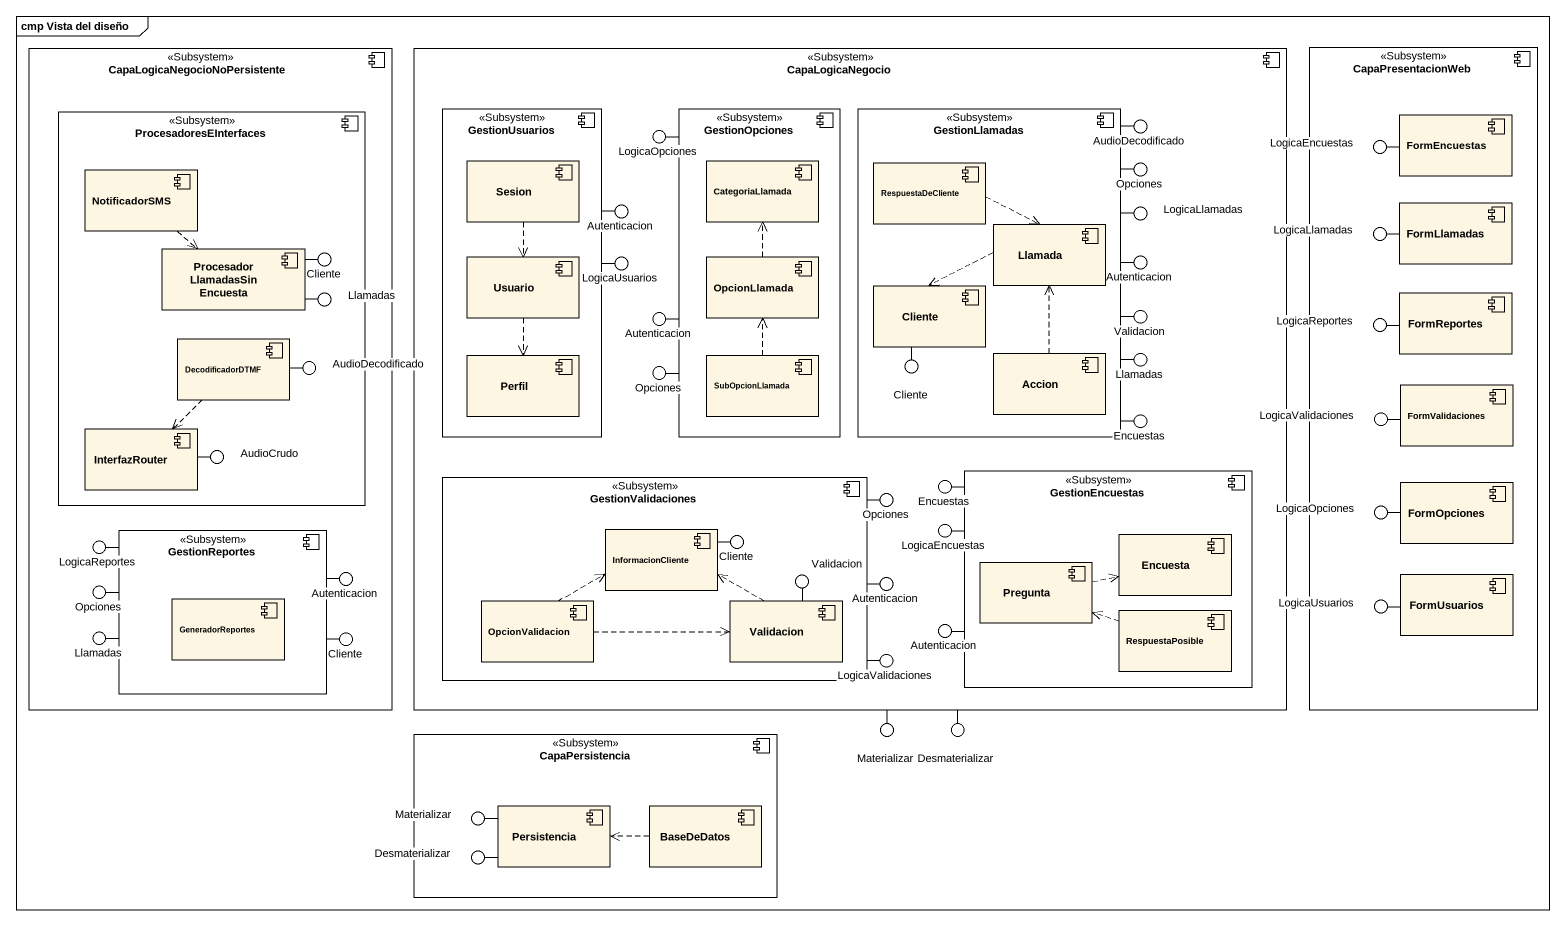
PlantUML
@startuml
mainframe cmp Vista del diseño
component "CapaLogicaNegocioNoPersistente" as CapaLogicaNegocioNoPersisten <<Subsystem>> {
  component ProcesadoresEInterfaces <<Subsystem>> {
    component NotificadorSMS
    component "ProcesadorLlamadasSinEncuesta" as ProcesadorLlamadasSinEncuest
    component DecodificadorDTMF
    component InterfazRouter
  }
  component GestionReportes <<Subsystem>> {
    component GeneradorReportes
  }
}
component CapaLogicaNegocio <<Subsystem>> {
  component GestionUsuarios <<Subsystem>> {
    component Sesion
    component Usuario
    component Perfil
  }
  component GestionOpciones <<Subsystem>> {
    component CategoriaLlamada
    component OpcionLlamada
    component SubOpcionLlamada
  }
  component GestionLlamadas <<Subsystem>> {
    component RespuestaDeCliente
    component Llamada
    component "Cliente" as Cliente_2
    component Accion
  }
  component GestionValidaciones <<Subsystem>> {
    component InformacionCliente
    component OpcionValidacion
    component "Validacion" as Validacion_3
  }
  component GestionEncuestas <<Subsystem>> {
    component Encuesta
    component Pregunta
    component RespuestaPosible
  }
}
component CapaPresentacionWeb <<Subsystem>> {
  component FormEncuestas
  component FormLlamadas
  component FormReportes
  component FormValidaciones
  component FormOpciones
  component FormUsuarios
}
() LogicaOpciones
() AudioDecodificado
() LogicaEncuestas
() Opciones
() Autenticacion
() LogicaLlamadas
() "LogicaLlamadas" as LogicaLlamadas_2
() Cliente
() LogicaUsuarios
() "Autenticacion" as Autenticacion_2
() Llamadas
() "Autenticacion" as Autenticacion_3
() Validacion
() LogicaReportes
() "AudioDecodificado" as AudioDecodificado_2
() "Opciones" as Opciones_2
() "Cliente" as Cliente_3
() "Llamadas" as Llamadas_2
() Encuestas
() LogicaValidaciones
() AudioCrudo
() "Opciones" as Opciones_3
() "Encuestas" as Encuestas_2
() "LogicaOpciones" as LogicaOpciones_2
() "LogicaReportes" as LogicaReportes_2
() "Cliente" as Cliente_4
() "Validacion" as Validacion_2
() "LogicaEncuestas" as LogicaEncuestas_2
() "Opciones" as Opciones_4
() "Autenticacion" as Autenticacion_4
() "Autenticacion" as Autenticacion_5
() "LogicaUsuarios" as LogicaUsuarios_2
() "Llamadas" as Llamadas_3
() "Cliente" as Cliente_5
() "Autenticacion" as Autenticacion_6
() "LogicaValidaciones" as LogicaValidaciones_2
component CapaPersistencia <<Subsystem>> {
  component Persistencia
  component BaseDeDatos
}
() Materializar
() Desmaterializar
() "Materializar" as Materializar_2
() "Desmaterializar" as Desmaterializar_2
GestionOpciones -up- LogicaOpciones
GestionLlamadas -up- AudioDecodificado
FormEncuestas -left- LogicaEncuestas
GestionLlamadas -up- Opciones
GestionUsuarios -up- Autenticacion
GestionLlamadas -right- LogicaLlamadas
FormLlamadas -left- LogicaLlamadas_2
ProcesadorLlamadasSinEncuest -right- Cliente
GestionUsuarios -right- LogicaUsuarios
GestionLlamadas -right- Autenticacion_2
ProcesadorLlamadasSinEncuest -right- Llamadas
GestionOpciones -left- Autenticacion_3
GestionLlamadas -right- Validacion
FormReportes -left- LogicaReportes
DecodificadorDTMF -right- AudioDecodificado_2
GestionOpciones -- Opciones_2
Cliente_2 -- Cliente_3
GestionLlamadas -right- Llamadas_2
GestionLlamadas -- Encuestas
FormValidaciones -left- LogicaValidaciones
InterfazRouter -right- AudioCrudo
GestionValidaciones -right- Opciones_3
GestionEncuestas -left- Encuestas_2
FormOpciones -left- LogicaOpciones_2
GestionReportes -left- LogicaReportes_2
InformacionCliente -right- Cliente_4
Validacion_3 -up- Validacion_2
GestionEncuestas -left- LogicaEncuestas_2
GestionReportes -left- Opciones_4
GestionReportes -right- Autenticacion_4
GestionValidaciones -right- Autenticacion_5
FormUsuarios -left- LogicaUsuarios_2
GestionReportes -left- Llamadas_3
GestionReportes -right- Cliente_5
GestionEncuestas -left- Autenticacion_6
GestionValidaciones -right- LogicaValidaciones_2
CapaLogicaNegocio -- Materializar
CapaLogicaNegocio -- Desmaterializar
Persistencia -left- Materializar_2
Persistencia -left- Desmaterializar_2
NotificadorSMS ..> ProcesadorLlamadasSinEncuest
Sesion ..> Usuario
RespuestaDeCliente .right.> Llamada
Llamada .left.> Cliente_2
Usuario ..> Perfil
OpcionLlamada .up.> CategoriaLlamada
DecodificadorDTMF ..> InterfazRouter
SubOpcionLlamada .up.> OpcionLlamada
Accion .up.> Llamada
OpcionValidacion .right.> InformacionCliente
OpcionValidacion .right.> Validacion_3
Validacion_3 .left.> InformacionCliente
Pregunta .right.> Encuesta
RespuestaPosible .left.> Pregunta
BaseDeDatos .left.> Persistencia
@enduml
